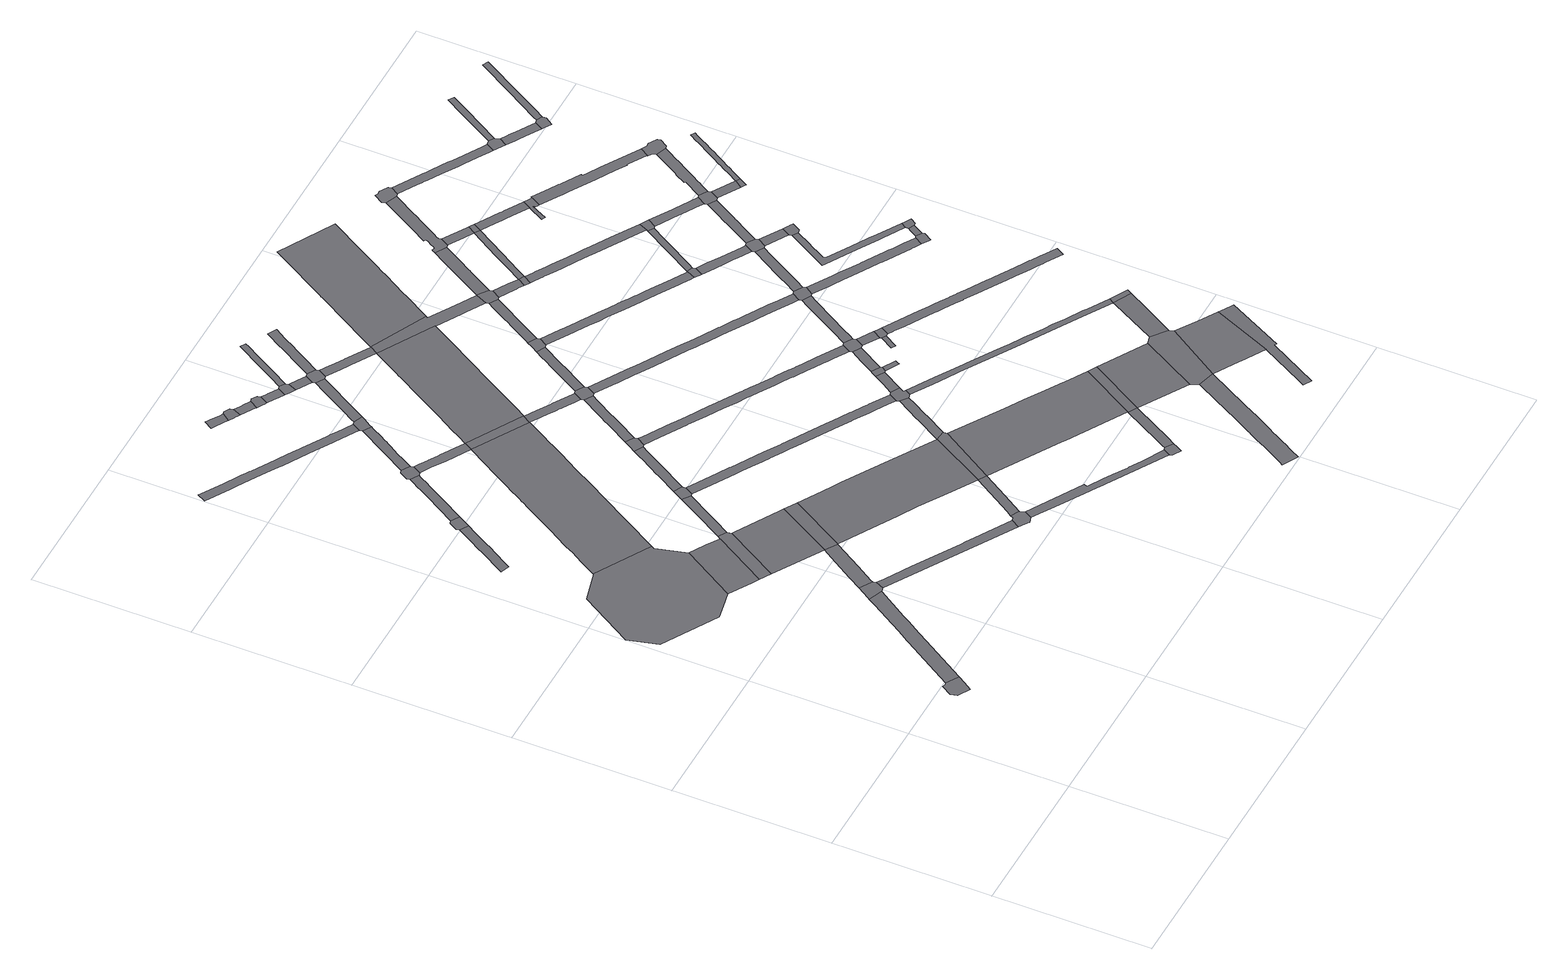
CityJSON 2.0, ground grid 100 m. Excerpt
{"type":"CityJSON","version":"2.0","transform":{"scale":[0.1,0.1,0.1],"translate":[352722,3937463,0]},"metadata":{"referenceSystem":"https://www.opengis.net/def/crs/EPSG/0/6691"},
"CityObjects":{
"road1":{"type":"Road","geometry":[{"type":"MultiSurface","lod":"1","boundaries":[[[0,1,2,3,4,5,6,7]]]}]},
"road2":{"type":"Road","attributes":{"RoadStructureAttribute.sectionType":"1"},"geometry":[{"type":"MultiSurface","lod":"1","boundaries":[[[6,8,9,10,11,12,13,14,15,16,17,18,19,20,7]]]}]},
"road3":{"type":"Road","geometry":[{"type":"MultiSurface","lod":"1","boundaries":[[[21,22,23,24,25,26,27,28,29,30,31]]]}]},
"road4":{"type":"Road","attributes":{"RoadStructureAttribute.sectionType":"1"},"geometry":[{"type":"MultiSurface","lod":"1","boundaries":[[[32,33,34,35,36,37,38,39,40,41,42,43,44,45,46,47,48,49,50,51,52,53,54,55]]]}]},
"road5":{"type":"Road","geometry":[{"type":"MultiSurface","lod":"1","boundaries":[[[56,57,58,14,13,59,60,61]]]}]},
"road6":{"type":"Road","attributes":{"function":"2","RoadStructureAttribute.sectionType":"1"},"geometry":[{"type":"MultiSurface","lod":"1","boundaries":[[[25,62,63,64,65,26]]]}]},
"road7":{"type":"Road","geometry":[{"type":"MultiSurface","lod":"1","boundaries":[[[66,67,68,64,63,69]]]}]},
"road8":{"type":"Road","attributes":{"RoadStructureAttribute.sectionType":"1"},"geometry":[{"type":"MultiSurface","lod":"1","boundaries":[[[70,71,72,73,74,75,56,61]]]}]},
"road9":{"type":"Road","geometry":[{"type":"MultiSurface","lod":"1","boundaries":[[[54,76,77,78,79,80,55]]]}]},
"road10":{"type":"Road","attributes":{"function":"2","RoadStructureAttribute.sectionType":"1"},"geometry":[{"type":"MultiSurface","lod":"1","boundaries":[[[81,73,82,83,84,85,66,69]]]}]},
"road11":{"type":"Road","attributes":{"RoadStructureAttribute.sectionType":"1"},"geometry":[{"type":"MultiSurface","lod":"1","boundaries":[[[86,87,88,89,90,91,60,59,92,93,94,95]]]}]},
"road12":{"type":"Road","attributes":{"RoadStructureAttribute.sectionType":"1"},"geometry":[{"type":"MultiSurface","lod":"1","boundaries":[[[96,97,98,99,100,78,77,101,102,103,104,105,106,107]]]}]},
"road13":{"type":"Road","attributes":{"RoadStructureAttribute.sectionType":"1"},"geometry":[{"type":"MultiSurface","lod":"1","boundaries":[[[67,108,109,110,111,112,113,114,115,68]]]}]},
"road14":{"type":"Road","geometry":[{"type":"MultiSurface","lod":"1","boundaries":[[[116,82,73,72,117]]]}]},
"road15":{"type":"Road","attributes":{"RoadStructureAttribute.sectionType":"1"},"geometry":[{"type":"MultiSurface","lod":"1","boundaries":[[[118,119,120,121,122,123,124,125,126,127,128,129,130,131,132,133,134,135,136,137,138,139,140,141,142,143,144,145,146,147,148,149,150,151,152,153,154,155]]]}]},
"road16":{"type":"Road","geometry":[{"type":"MultiSurface","lod":"1","boundaries":[[[156,157,158,159,160,107,106,161]]]}]},
"road17":{"type":"Road","geometry":[{"type":"MultiSurface","lod":"1","boundaries":[[[162,163,164,112,111,165,166]]]}]},
"road18":{"type":"Road","attributes":{"RoadStructureAttribute.sectionType":"1"},"geometry":[{"type":"MultiSurface","lod":"1","boundaries":[[[167,168,169,170,171,172,173,174,175,176,177,178,179,180,181,182,183,184,185,186,187,188,189,190,191,192,193,194,195,196,197,198,199,200,201,183,202,203,204,205,206,207,208,209,210,211,212,213,214,215,216,217,218,219,220,221,222,223,29,28]]]}]},
"road19":{"type":"Road","attributes":{"RoadStructureAttribute.sectionType":"1"},"geometry":[{"type":"MultiSurface","lod":"1","boundaries":[[[224,225,226,227,202,228,229,230,231,232,233,234,235,156,161]]]}]},
"road20":{"type":"Road","geometry":[{"type":"MultiSurface","lod":"1","boundaries":[[[94,236,237,238,239,240,241,242,95]]]}]},
"road21":{"type":"Road","attributes":{"RoadStructureAttribute.sectionType":"1"},"geometry":[{"type":"MultiSurface","lod":"1","boundaries":[[[243,244,245,246,158,157,247,248,249,250,251,252,253,254,255,256,257]]]}]},
"road22":{"type":"Road","attributes":{"RoadStructureAttribute.sectionType":"1"},"geometry":[{"type":"MultiSurface","lod":"1","boundaries":[[[162,258,259,260,261,262,263,264,265,266,267,268,269,270,271,272,273,163]]]}]},
"road23":{"type":"Road","attributes":{"RoadStructureAttribute.sectionType":"1"},"geometry":[{"type":"MultiSurface","lod":"1","boundaries":[[[274,275,276,277,278,279,280]]]}]},
"road24":{"type":"Road","attributes":{"function":"2","RoadStructureAttribute.sectionType":"1"},"geometry":[{"type":"MultiSurface","lod":"1","boundaries":[[[281,282,283,284,285,116,117,286,287,288,289]]]}]},
"road25":{"type":"Road","geometry":[{"type":"MultiSurface","lod":"1","boundaries":[[[290,291,277,276,292,293,294,295,296,297]]]}]},
"road26":{"type":"Road","attributes":{"RoadStructureAttribute.sectionType":"1"},"geometry":[{"type":"MultiSurface","lod":"1","boundaries":[[[240,298,299,289,300,301,241]]]}]},
"road27":{"type":"Road","geometry":[{"type":"MultiSurface","lod":"1","boundaries":[[[256,302,303,304,305,306,118,155,257]]]}]},
"road28":{"type":"Road","attributes":{"RoadStructureAttribute.sectionType":"1"},"geometry":[{"type":"MultiSurface","lod":"1","boundaries":[[[296,307,308,309,310,311,312,313,314,297]]]}]},
"road29":{"type":"Road","geometry":[{"type":"MultiSurface","lod":"1","boundaries":[[[228,202,183,201]]]}]},
"road30":{"type":"Road","geometry":[{"type":"MultiSurface","lod":"1","boundaries":[[[315,316,317,266,265,318,319]]]}]},
"road31":{"type":"Road","geometry":[{"type":"MultiSurface","lod":"1","boundaries":[[[320,321,311,310,322,323,324,325,326,327,328]]]}]},
"road32":{"type":"Road","attributes":{"RoadStructureAttribute.sectionType":"1"},"geometry":[{"type":"MultiSurface","lod":"1","boundaries":[[[329,330,331,326,325,332,333,334,335]]]}]},
"road33":{"type":"Road","attributes":{"RoadStructureAttribute.sectionType":"1"},"geometry":[{"type":"MultiSurface","lod":"1","boundaries":[[[238,336,337,338,339,340,341,342,343,344,345,346,347,348,349,239]]]}]},
"road34":{"type":"Road","attributes":{"RoadStructureAttribute.sectionType":"1"},"geometry":[{"type":"MultiSurface","lod":"1","boundaries":[[[350,351,352,353,354,355,306,305,356,357,358,359,360]]]}]},
"road35":{"type":"Road","geometry":[{"type":"MultiSurface","lod":"1","boundaries":[[[361,362,363,335,334,364,365,366]]]}]},
"road36":{"type":"Road","attributes":{"RoadStructureAttribute.sectionType":"1"},"geometry":[{"type":"MultiSurface","lod":"1","boundaries":[[[165,367,368,369,370,371,372,373,374,375,376,377,378,379,380,381,382,383,384,385,386,387,388,389,390,391,392,393,394,395,396,397,398,399,400,401,402,403,404,405,406,407,408,409,410,411,166]]]}]},
"road37":{"type":"Road","attributes":{"RoadStructureAttribute.sectionType":"1"},"geometry":[{"type":"MultiSurface","lod":"1","boundaries":[[[412,413,414,415,416,417,418,419,420,421,422,316,315,423,424,425,426,427,428,429,430]]]}]},
"road38":{"type":"Road","geometry":[{"type":"MultiSurface","lod":"1","boundaries":[[[299,431,432,281,289]]]}]},
"road39":{"type":"Road","attributes":{"RoadStructureAttribute.sectionType":"1"},"geometry":[{"type":"MultiSurface","lod":"1","boundaries":[[[433,434,435,361,366]]]}]},
"road40":{"type":"Road","geometry":[{"type":"MultiSurface","lod":"1","boundaries":[[[436,437,438,439,434,433,350,360]]]}]},
"road41":{"type":"Road","attributes":{"RoadStructureAttribute.sectionType":"1"},"geometry":[{"type":"MultiSurface","lod":"1","boundaries":[[[440,441,442,363,362,443,444,445,446,447,448]]]}]},
"road42":{"type":"Road","attributes":{"RoadStructureAttribute.sectionType":"1"},"geometry":[{"type":"MultiSurface","lod":"1","boundaries":[[[449,450,451,452,453,454,455,456,457,458,459,460,461,462,463,228,201,464,465,466,467,468,469,470,471,472,473,474,475,476,477,478]]]}]},
"road43":{"type":"Road","geometry":[{"type":"MultiSurface","lod":"1","boundaries":[[[479,194,193,412,430,480,481,482]]]}]},
"road44":{"type":"Road","attributes":{"RoadStructureAttribute.sectionType":"1"},"geometry":[{"type":"MultiSurface","lod":"1","boundaries":[[[483,484,485,486,449,487,488,489,490,491,492,437,436]]]}]},
"road45":{"type":"Road","geometry":[{"type":"MultiSurface","lod":"1","boundaries":[[[493,494,495,496,341,340,497]]]}]},
"road46":{"type":"Road","attributes":{"RoadStructureAttribute.sectionType":"1"},"geometry":[{"type":"MultiSurface","lod":"1","boundaries":[[[498,499,500,501,502,503,504,505,506,507,508,509,510,511,439,438]]]}]},
"road47":{"type":"Road","attributes":{"RoadStructureAttribute.sectionType":"1"},"geometry":[{"type":"MultiSurface","lod":"1","boundaries":[[[432,512,513,514,515,516,517,518,281]]]}]},
"road48":{"type":"Road","attributes":{"RoadStructureAttribute.sectionType":"1"},"geometry":[{"type":"MultiSurface","lod":"1","boundaries":[[[519,520,521,522,523,524,525,526,527,528,529,530,531,532,533,534,535,536,537,538,539,540,541,542,543,544,319,318,545,546,547,548,549,550,551,552,553,554,555,556,557,558,559,560,561,562,563,564,565,566,567,568]]]}]},
"road49":{"type":"Road","attributes":{"function":"2","RoadStructureAttribute.sectionType":"1"},"geometry":[{"type":"MultiSurface","lod":"1","boundaries":[[[299,569,570,571,572,573,574,575,576,577,431]]]}]},
"road50":{"type":"Road","attributes":{"RoadStructureAttribute.sectionType":"1"},"geometry":[{"type":"MultiSurface","lod":"1","boundaries":[[[578,579,580,581,582,583,584,585,586,587,588,589,590,479,482]]]}]},
"road51":{"type":"Road","attributes":{"RoadStructureAttribute.sectionType":"1"},"geometry":[{"type":"MultiSurface","lod":"1","boundaries":[[[591,592,593,594,595,596,597,496,495]]]}]},
"road52":{"type":"Road","geometry":[{"type":"MultiSurface","lod":"1","boundaries":[[[598,599,600,601,602,392,391,516,515,603]]]}]},
"road53":{"type":"Road","geometry":[{"type":"MultiSurface","lod":"1","boundaries":[[[604,605,584,583,606,607,608,609]]]}]},
"road54":{"type":"Road","attributes":{"RoadStructureAttribute.sectionType":"1"},"geometry":[{"type":"MultiSurface","lod":"1","boundaries":[[[601,610,611,612,602]]]}]},
"road55":{"type":"Road","attributes":{"RoadStructureAttribute.sectionType":"1"},"geometry":[{"type":"MultiSurface","lod":"1","boundaries":[[[613,614,615,616,617,618,619,620,621,622,623,624,625,626,627,628,629,630,631,632,633,634,635,636,637,638]]]}]},
"road56":{"type":"Road","geometry":[{"type":"MultiSurface","lod":"1","boundaries":[[[639,640,641,642,643,644,645,646,647,648,649,650,487,449,478]]]}]},
"road57":{"type":"Road","geometry":[{"type":"MultiSurface","lod":"1","boundaries":[[[651,652,653,654,611,610,655,656]]]}]},
"road58":{"type":"Road","geometry":[{"type":"MultiSurface","lod":"1","boundaries":[[[655,657,658,659,656]]]}]},
"road59":{"type":"Road","geometry":[{"type":"MultiSurface","lod":"1","boundaries":[[[595,594,660,572,571]]]}]},
"road60":{"type":"Road","attributes":{"RoadStructureAttribute.sectionType":"1"},"geometry":[{"type":"MultiSurface","lod":"1","boundaries":[[[661,662,663,664,665,666,667,668,669,670,671,672,673,674,675,676,677,678,679,680,681,682,683,684,685,686,687,688,689,690,691,692,693,694,695,696,481,480]]]}]},
"road61":{"type":"Road","attributes":{"RoadStructureAttribute.sectionType":"1"},"geometry":[{"type":"MultiSurface","lod":"1","boundaries":[[[697,698,699,652,651,700]]]}]},
"road62":{"type":"Road","attributes":{"RoadStructureAttribute.sectionType":"1"},"geometry":[{"type":"MultiSurface","lod":"1","boundaries":[[[701,702,703,704,705,706,707,708,609,608,709,710,711,712,713,714]]]}]},
"road63":{"type":"Road","geometry":[{"type":"MultiSurface","lod":"1","boundaries":[[[715,716,717,718,519,568,697,700]]]}]},
"road64":{"type":"Road","attributes":{"function":"2","RoadStructureAttribute.sectionType":"1"},"geometry":[{"type":"MultiSurface","lod":"1","boundaries":[[[660,594,719,720,721]]]}]},
"road65":{"type":"Road","attributes":{"RoadStructureAttribute.sectionType":"1"},"geometry":[{"type":"MultiSurface","lod":"1","boundaries":[[[722,723,724,725,726,727,728,729,730,731,732,733,734,735,736,737,487,650,738,739,740,741,742,743,744,745,746,747]]]}]},
"road66":{"type":"Road","attributes":{"RoadStructureAttribute.sectionType":"1"},"geometry":[{"type":"MultiSurface","lod":"1","boundaries":[[[748,749,750,751]]]}]},
"road67":{"type":"Road","attributes":{"RoadStructureAttribute.sectionType":"1"},"geometry":[{"type":"MultiSurface","lod":"1","boundaries":[[[715,752,753,716]]]}]},
"road68":{"type":"Road","geometry":[{"type":"MultiSurface","lod":"1","boundaries":[[[713,754,755,756,757,758,645,644,714]]]}]},
"road69":{"type":"Road","attributes":{"RoadStructureAttribute.sectionType":"1"},"geometry":[{"type":"MultiSurface","lod":"1","boundaries":[[[759,760,761,762,763,764,765,766,767,768,769,770,771,772,773,774,775,776,777,778,607,606,779,780,781,782,783,784,785,786,787,788,789,790,791,792]]]}]},
"road70":{"type":"Road","geometry":[{"type":"MultiSurface","lod":"1","boundaries":[[[793,794,795,796,753,752,748,751]]]}]},
"road71":{"type":"Road","attributes":{"RoadStructureAttribute.sectionType":"1"},"geometry":[{"type":"MultiSurface","lod":"1","boundaries":[[[797,798,799,800,801,802,803,804,805,806,807,808,809,810,811,812,813,814,815,816,598,603,817,818,819,820,821,822,823,824,825,826,827,828]]]}]},
"road72":{"type":"Road","attributes":{"RoadStructureAttribute.sectionType":"1"},"geometry":[{"type":"MultiSurface","lod":"1","boundaries":[[[829,830,831,832,833,834,755,754]]]}]},
"road73":{"type":"Road","attributes":{"RoadStructureAttribute.sectionType":"1"},"geometry":[{"type":"MultiSurface","lod":"1","boundaries":[[[835,836,837,838,839,840,841,718,717,842,843,844,845,846,847]]]}]},
"road74":{"type":"Road","geometry":[{"type":"MultiSurface","lod":"1","boundaries":[[[848,721,720,849,625,624,850,851,852]]]}]},
"road75":{"type":"Road","geometry":[{"type":"MultiSurface","lod":"1","boundaries":[[[853,854,855,833,832]]]}]},
"road76":{"type":"Road","attributes":{"RoadStructureAttribute.sectionType":"1"},"geometry":[{"type":"MultiSurface","lod":"1","boundaries":[[[856,857,758,757,858,859,860,861,862,863,864,865]]]}]},
"road77":{"type":"Road","attributes":{"function":"2","RoadStructureAttribute.sectionType":"1"},"geometry":[{"type":"MultiSurface","lod":"1","boundaries":[[[866,867,850,624,868,869,870]]]}]},
"road78":{"type":"Road","geometry":[{"type":"MultiSurface","lod":"1","boundaries":[[[871,872,873,874,875,876,866,870,877,878]]]}]},
"road79":{"type":"Road","geometry":[{"type":"MultiSurface","lod":"1","boundaries":[[[879,880,881,679,678,835,847,882]]]}]},
"road80":{"type":"Road","attributes":{"RoadStructureAttribute.sectionType":"1"},"geometry":[{"type":"MultiSurface","lod":"1","boundaries":[[[883,884,885,833,855,886,887,888,889,890]]]}]},
"road81":{"type":"Road","geometry":[{"type":"MultiSurface","lod":"1","boundaries":[[[891,892,893,759,792,894,895]]]}]},
"road82":{"type":"Road","attributes":{"RoadStructureAttribute.sectionType":"1"},"geometry":[{"type":"MultiSurface","lod":"1","boundaries":[[[896,897,828,898,848,852]]]}]},
"road83":{"type":"Road","attributes":{"RoadStructureAttribute.sectionType":"1"},"geometry":[{"type":"MultiSurface","lod":"1","boundaries":[[[854,899,900,901,902,903,904,905,906,907,908,909,910,911,912,913,914,915,916,917,918,919,920,921,922,923,924,855]]]}]},
"road84":{"type":"Road","geometry":[{"type":"MultiSurface","lod":"1","boundaries":[[[925,926,927,928,890,929]]]}]},
"road85":{"type":"Road","attributes":{"RoadStructureAttribute.sectionType":"1"},"geometry":[{"type":"MultiSurface","lod":"1","boundaries":[[[930,931,932,933,934,935,936,937,938,939,940,941,942,943,944,945,946,947,948,949,950,951,952,953,954,794,793,955,956,957,958,959,960,961,962,963,964,965,966,967,968,969,970,971,972,973,974,975]]]}]},
"road86":{"type":"Road","attributes":{"RoadStructureAttribute.sectionType":"1"},"geometry":[{"type":"MultiSurface","lod":"1","boundaries":[[[880,976,977,978,979,980,981,982,983,984,985,986,987,988,881]]]}]},
"road87":{"type":"Road","attributes":{"RoadStructureAttribute.sectionType":"1"},"geometry":[{"type":"MultiSurface","lod":"1","boundaries":[[[989,990,991,992,993,994,995,996,997,998,891,895]]]}]},
"road88":{"type":"Road","attributes":{"RoadStructureAttribute.sectionType":"1"},"geometry":[{"type":"MultiSurface","lod":"1","boundaries":[[[999,1000,1001,1002,1003,1004,1005,1006,1007,1008,1009,865,864,927,926,1010,1011,1012,1013,1014,1015,1016,1017,1018,1019,1020]]]}]},
"road89":{"type":"Road","geometry":[{"type":"MultiSurface","lod":"1","boundaries":[[[890,889,1021,1022,929]]]}]},
"road90":{"type":"Road","attributes":{"RoadStructureAttribute.sectionType":"1"},"geometry":[{"type":"MultiSurface","lod":"1","boundaries":[[[1023,1024,1025,1026,893,892,1027,1028,1029,1030,1031,1032]]]}]},
"road91":{"type":"Road","geometry":[{"type":"MultiSurface","lod":"1","boundaries":[[[797,828,897,1033,1034]]]}]},
"road92":{"type":"Road","attributes":{"RoadStructureAttribute.sectionType":"1"},"geometry":[{"type":"MultiSurface","lod":"1","boundaries":[[[1035,1036,1037,1038,1039,1040,1041,1042,1043,1044,1045,1046,1047,1048,1049,1050,1051,1052,1053,1054,1055,1056,1057,1058,1059,1060,1061,1062,879,882]]]}]},
"road93":{"type":"Road","geometry":[{"type":"MultiSurface","lod":"1","boundaries":[[[995,994,984,983,1063,1064,1065,1066]]]}]},
"road94":{"type":"Road","attributes":{"RoadStructureAttribute.sectionType":"1"},"geometry":[{"type":"MultiSurface","lod":"1","boundaries":[[[1067,1068,1069,1070,1071,1072,1073,1074,1075,1076,1077,1078,1079,1021,889]]]}]},
"road95":{"type":"Road","geometry":[{"type":"MultiSurface","lod":"1","boundaries":[[[1080,1081,913,912,1023,1032,1082,1083,1084]]]}]},
"road96":{"type":"Road","attributes":{"RoadStructureAttribute.sectionType":"1"},"geometry":[{"type":"MultiSurface","lod":"1","boundaries":[[[1085,1064,1063,1086]]]}]},
"road97":{"type":"Road","geometry":[{"type":"MultiSurface","lod":"1","boundaries":[[[1019,1087,1088,1089,1090,1091,1092,1093,1020]]]}]},
"road98":{"type":"Road","geometry":[{"type":"MultiSurface","lod":"1","boundaries":[[[1094,1095,1096,1097,1073,1072,1098,1099,1100,1101,1102,1103,1104,1105]]]}]},
"road99":{"type":"Road","attributes":{"RoadStructureAttribute.sectionType":"1"},"geometry":[{"type":"MultiSurface","lod":"1","boundaries":[[[1106,1107,1108,1109,1110,1111,1112,1113,1114,1115,1116,1117,1118,1119,1120,1121,1122,1123,1124,1125,1126,1127,1128,1129,1130,1131,1132,1133,1134,1135,1136]]]}]},
"road100":{"type":"Road","geometry":[{"type":"MultiSurface","lod":"1","boundaries":[[[1135,1137,1138,1139,1140,1141,1085,1086,1136]]]}]},
"road101":{"type":"Road","attributes":{"RoadStructureAttribute.sectionType":"1"},"geometry":[{"type":"MultiSurface","lod":"1","boundaries":[[[1065,1142,1143,1144,1145,1146,1147,1148,1149,1150,1151,1152,1153,1154,1066]]]}]},
"road102":{"type":"Road","geometry":[{"type":"MultiSurface","lod":"1","boundaries":[[[1047,1046,1155,1156,1157,1158,1159,1160]]]}]},
"road103":{"type":"Road","attributes":{"RoadStructureAttribute.sectionType":"1"},"geometry":[{"type":"MultiSurface","lod":"1","boundaries":[[[1083,1161,1162,1163,1164,1165,1166,1167,1084]]]}]},
"road104":{"type":"Road","attributes":{"RoadStructureAttribute.sectionType":"1"},"geometry":[{"type":"MultiSurface","lod":"1","boundaries":[[[1159,1168,1169,1170,1160]]]}]},
"road105":{"type":"Road","geometry":[{"type":"MultiSurface","lod":"1","boundaries":[[[1171,1172,1122,1121,1169,1168,1173]]]}]},
"road106":{"type":"Road","attributes":{"RoadStructureAttribute.sectionType":"1"},"geometry":[{"type":"MultiSurface","lod":"1","boundaries":[[[1174,1175,1176,1177,1178,1179,1180,1181,1182,1183,1184,1088,1087,1185,1186,1187,1188,1189,1190,1191,1192,1193,1194,1195,1196]]]}]},
"road107":{"type":"Road","geometry":[{"type":"MultiSurface","lod":"1","boundaries":[[[1165,1164,1149,1148,1197,1198,1199,1200]]]}]},
"road108":{"type":"Road","attributes":{"RoadStructureAttribute.sectionType":"1"},"geometry":[{"type":"MultiSurface","lod":"1","boundaries":[[[1201,1202,1203,1204,1205,1206,1207,1208,1209,1210,1211,1212,1213,1214,1215,1216,1217,1218,1219,1220,1221,1094,1105]]]}]},
"road109":{"type":"Road","attributes":{"RoadStructureAttribute.sectionType":"1"},"geometry":[{"type":"MultiSurface","lod":"1","boundaries":[[[1197,1222,1223,1198]]]}]},
"road110":{"type":"Road","geometry":[{"type":"MultiSurface","lod":"1","boundaries":[[[1223,1222,1224,1225,1226]]]}]},
"road111":{"type":"Road","attributes":{"RoadStructureAttribute.sectionType":"1"},"geometry":[{"type":"MultiSurface","lod":"1","boundaries":[[[1199,1227,1228,1229,1230,1231,1232,1233,1234,1235,1236,1237,1238,1239,1240,1241,1242,1200]]]}]},
"road112":{"type":"Road","geometry":[{"type":"MultiSurface","lod":"1","boundaries":[[[1243,1244,1245,1174,1196,1246]]]}]},
"road113":{"type":"Road","attributes":{"RoadStructureAttribute.sectionType":"1"},"geometry":[{"type":"MultiSurface","lod":"1","boundaries":[[[1247,1248,1249,1250,1251,1252,1253,1254,1255,1256,1257,1258,1259,1260,1261,1262,1263,1264,1265,1266,1267,1268,1269,1270,1271,1272,1223,1226]]]}]},
"road114":{"type":"Road","attributes":{"RoadStructureAttribute.sectionType":"1"},"geometry":[{"type":"MultiSurface","lod":"1","boundaries":[[[1273,1274,1275,1276,1277,1278,1279,1280,1281,1282,1243,1246]]]}]},
"road115":{"type":"Road","geometry":[{"type":"MultiSurface","lod":"1","boundaries":[[[1283,1284,1211,1210,1285,1286,1238,1237,1287,1288,1289]]]}]},
"road116":{"type":"Road","attributes":{"RoadStructureAttribute.sectionType":"1"},"geometry":[{"type":"MultiSurface","lod":"1","boundaries":[[[1290,1291,1292,1293,1245,1244]]]}]},
"road117":{"type":"Road","geometry":[{"type":"MultiSurface","lod":"1","boundaries":[[[1294,1295,1296,1297,1298,1278,1277]]]}]},
"road118":{"type":"Road","attributes":{"RoadStructureAttribute.sectionType":"1"},"geometry":[{"type":"MultiSurface","lod":"1","boundaries":[[[1297,1299,1300,1301,1302,1303,1304,1305,1298]]]}]}
},
"vertices":[
[450,988,0],[436,996,0],[393,928,0],[405,887,0],[481,846,0],[515,900,0],[545,947,0],[468,995,0],
[730,1241,0],[767,1299,0],[773,1308,0],[832,1400,0],[858,1442,0],[987,1643,0],[901,1679,0],[873,1633,0],[774,1475,0],[765,1461,0],[717,1386,0],[714,1381,0],[710,1374,0],
[7,2770,0],[57,2580,0],[402,2378,0],[492,2396,0],[595,2417,0],[804,2762,0],[752,2955,0],[762,2972,0],[416,3171,0],[411,3164,0],[214,3113,0],
[404,3985,0],[370,3926,0],[360,3909,0],[353,3896,0],[326,3851,0],[318,3838,0],[313,3831,0],[311,3824,0],[292,3793,0],[259,3736,0],[252,3725,0],[219,3668,0],[205,3644,0],[260,3622,0],[286,3666,0],[320,3724,0],[323,3729,0],[365,3800,0],[365,3801,0],[379,3823,0],[437,3923,0],[462,3965,0],[467,3974,0],[415,4004,0],
[959,1771,0],[936,1734,0],[909,1691,0],[1016,1649,0],[1042,1703,0],[1036,1723,0],
[738,2331,0],[779,2307,0],[985,2651,0],[903,2701,0],
[1054,2611,0],[1048,2639,0],[997,2670,0],[848,2266,0],
[1045,1740,0],[1117,1853,0],[1231,2034,0],[1157,2081,0],[1117,2020,0],[1011,1855,0],
[489,4011,0],[512,4051,0],[461,4081,0],[442,4075,0],[410,4023,0],
[1131,2096,0],[1361,2434,0],[1350,2441,0],[1336,2449,0],[1071,2601,0],
[1616,1362,0],[1565,1392,0],[1537,1408,0],[1297,1551,0],[1251,1578,0],[1090,1674,0],[1510,1354,0],[1537,1338,0],[1799,1179,0],[1832,1233,0],
[655,4413,0],[624,4360,0],[620,4352,0],[595,4310,0],[580,4283,0],[527,4076,0],[584,4172,0],[670,4319,0],[676,4330,0],[710,4388,0],[720,4405,0],[668,4435,0],
[1105,2734,0],[1114,2750,0],[1137,2789,0],[1230,2949,0],[1182,2986,0],[1109,2861,0],[1074,2801,0],[1036,2735,0],
[1439,2388,0],[1232,2036,0],
[936,4919,0],[842,4975,0],[807,4997,0],[786,5009,0],[751,5029,0],[635,5098,0],[592,5124,0],[590,5125,0],[503,5177,0],[486,5187,0],[485,5187,0],[345,5271,0],[335,5276,0],[317,5288,0],[283,5308,0],[277,5312,0],[231,5339,0],[222,5344,0],[186,5365,0],[56,5442,0],[36,5454,0],[7,5401,0],[155,5313,0],[191,5292,0],[272,5245,0],[305,5224,0],[368,5188,0],[437,5147,0],[455,5135,0],[456,5134,0],[561,5072,0],[563,5071,0],[605,5046,0],[645,5022,0],[722,4977,0],[755,4957,0],[806,4928,0],[906,4867,0],
[769,4462,0],[764,4481,0],[713,4514,0],[695,4506,0],[665,4454,0],[740,4410,0],
[1275,3027,0],[1223,3057,0],[1184,2990,0],[1249,2955,0],[1279,3007,0],
[889,3188,0],[1012,3398,0],[1030,3429,0],[1034,3435,0],[1039,3443,0],[1086,3525,0],[1135,3609,0],[1140,3617,0],[1190,3703,0],[1198,3715,0],[1214,3742,0],[1249,3802,0],[1269,3837,0],[1278,3853,0],[1316,3919,0],[1360,3996,0],[1381,4032,0],[1386,4029,0],[1444,3994,0],[1483,3970,0],[1524,3945,0],[1536,3938,0],[1552,3929,0],[1563,3922,0],[1600,3900,0],[1641,3875,0],[1675,3855,0],[1705,3907,0],[1670,3928,0],[1582,3981,0],[1576,3984,0],[1566,3990,0],[1487,4038,0],[1417,4081,0],[1414,4083,0],[1037,4232,0],[1015,4194,0],[990,4151,0],[896,3991,0],[868,3943,0],[849,3910,0],[839,3894,0],[793,3815,0],[776,3786,0],[769,3775,0],[750,3742,0],[705,3665,0],[695,3647,0],[679,3620,0],[658,3585,0],[632,3541,0],[596,3480,0],[559,3419,0],[555,3412,0],[533,3372,0],[524,3355,0],[474,3272,0],
[799,4376,0],[806,4372,0],[882,4325,0],[889,4320,0],[1068,4283,0],[920,4372,0],[912,4377,0],[898,4385,0],[864,4405,0],[857,4410,0],[852,4412,0],[800,4444,0],
[1853,1146,0],[1862,1140,0],[1899,1149,0],[1928,1200,0],[1918,1231,0],[1863,1257,0],[1852,1238,0],
[895,4821,0],[823,4699,0],[816,4688,0],[798,4658,0],[801,4547,0],[825,4587,0],[864,4651,0],[874,4668,0],[879,4676,0],[887,4688,0],[897,4706,0],[915,4736,0],[956,4806,0],[963,4817,0],[911,4848,0],
[1331,3122,0],[1335,3129,0],[1366,3182,0],[1373,3194,0],[1374,3195,0],[1390,3223,0],[1452,3329,0],[1475,3368,0],[1423,3399,0],[1390,3342,0],[1386,3335,0],[1340,3256,0],[1339,3254,0],[1338,3252,0],[1313,3211,0],[1296,3181,0],
[562,5626,0],[591,5609,0],[661,5567,0],[695,5617,0],[681,5625,0],[638,5650,0],[593,5678,0],
[2249,1903,0],[1980,2070,0],[1694,2239,0],[1647,2266,0],[1546,2325,0],[1589,1830,0],[1704,1763,0],[1896,1645,0],[2048,1551,0],
[749,5601,0],[714,5622,0],[663,5566,0],[694,5548,0],[704,5541,0],[713,5536,0],[730,5526,0],[754,5582,0],
[2000,1361,0],[2101,1522,0],[1948,1391,0],[1886,1292,0],
[971,4832,0],[985,4855,0],[1000,4880,0],[1012,4901,0],[956,4924,0],
[793,5488,0],[799,5485,0],[812,5477,0],[824,5469,0],[855,5522,0],[813,5547,0],[802,5553,0],[770,5572,0],
[1520,3445,0],[1471,3479,0],[1446,3436,0],[1495,3373,0],[1525,3425,0],
[875,5526,0],[873,5526,0],[836,5462,0],[854,5452,0],[869,5443,0],[884,5435,0],[914,5486,0],[909,5506,0],[875,5527,0],
[966,5455,0],[957,5460,0],[949,5465,0],[922,5412,0],[957,5391,0],[987,5373,0],[1018,5425,0],
[2089,1037,0],[2243,943,0],[2280,920,0],[2293,912,0],[2701,671,0],[2724,712,0],[2592,785,0],[2513,830,0],[2505,834,0],[2417,888,0],[2366,918,0],[2273,972,0],[2268,975,0],[2276,998,0],
[1153,5258,0],[1113,5191,0],[1057,5096,0],[1055,5092,0],[1007,5010,0],[970,4948,0],[1068,4997,0],[1106,5061,0],[1141,5118,0],[1194,5209,0],[1204,5227,0],
[1077,5390,0],[1072,5409,0],[1037,5430,0],[1016,5355,0],[1044,5338,0],[1051,5334,0],
[1363,2887,0],[1504,2803,0],[1532,2786,0],[1538,2783,0],[1622,2733,0],[1631,2728,0],[1702,2686,0],[1703,2685,0],[1777,2641,0],[1805,2624,0],[1843,2602,0],[1852,2597,0],[1863,2590,0],[1884,2578,0],[1885,2577,0],[1962,2532,0],[2036,2488,0],[2105,2446,0],[2179,2402,0],[2188,2397,0],[2282,2341,0],[2318,2320,0],[2387,2278,0],[2406,2267,0],[2436,2249,0],[2466,2301,0],[2345,2373,0],[2341,2375,0],[2313,2392,0],[2245,2433,0],[2236,2439,0],[2136,2497,0],[2136,2498,0],[2096,2521,0],[1944,2613,0],[1933,2620,0],[1873,2654,0],[1836,2675,0],[1833,2678,0],[1752,2727,0],[1739,2734,0],[1638,2794,0],[1540,2851,0],[1535,2855,0],[1467,2895,0],
[1680,3835,0],[1668,3814,0],[1624,3740,0],[1618,3729,0],[1585,3673,0],[1578,3662,0],[1552,3617,0],[1517,3557,0],[1499,3528,0],[1498,3526,0],[1493,3517,0],[1556,3505,0],[1563,3517,0],[1596,3573,0],[1628,3629,0],[1631,3633,0],[1634,3639,0],[1708,3764,0],[1731,3804,0],
[2317,1872,0],[2315,1897,0],
[1148,5277,0],[1178,5329,0],[1131,5357,0],
[1224,5232,0],[1254,5284,0],[1249,5303,0],[1197,5334,0],
[1238,5771,0],[1138,5601,0],[1079,5501,0],[1134,5516,0],[1136,5519,0],[1172,5581,0],[1206,5639,0],[1260,5732,0],[1272,5752,0],
[1521,5054,0],[1467,4962,0],[1417,4876,0],[1413,4871,0],[1394,4837,0],[1366,4790,0],[1341,4748,0],[1309,4693,0],[1295,4669,0],[1266,4620,0],[1226,4551,0],[1208,4521,0],[1166,4449,0],[1137,4401,0],[1103,4342,0],[1454,4151,0],[1500,4229,0],[1504,4237,0],[1543,4302,0],[1545,4307,0],[1590,4383,0],[1639,4466,0],[1644,4476,0],[1688,4550,0],[1710,4588,0],[1761,4674,0],[1766,4683,0],[1788,4720,0],[1834,4798,0],[1866,4853,0],
[1725,3911,0],[1751,3809,0],[1781,3861,0],[1776,3880,0],
[1308,5181,0],[1366,5147,0],[1370,5144,0],[1519,5055,0],[1551,5106,0],[1550,5106,0],[1401,5196,0],[1396,5198,0],[1326,5240,0],[1317,5246,0],
[2760,625,0],[2784,668,0],[2795,687,0],[2745,721,0],[2709,654,0],
[1264,5329,0],[1284,5362,0],[1304,5397,0],[1354,5483,0],[1358,5489,0],[1363,5497,0],[1408,5573,0],[1451,5646,0],[1398,5676,0],[1333,5565,0],[1330,5559,0],[1303,5513,0],[1263,5447,0],[1212,5360,0],
[2400,2042,0],[2404,2049,0],[2464,2151,0],[2489,2195,0],[2441,2230,0],[2352,2079,0],[2349,2073,0],
[2717,2715,0],[2695,2727,0],[2561,2807,0],[2542,2819,0],[2450,2873,0],[2447,2875,0],[2431,2884,0],[2400,2903,0],[2330,2945,0],[2318,2952,0],[2315,2954,0],[2232,3003,0],[2177,3036,0],[2141,3058,0],[2136,3061,0],[2120,3070,0],[2049,3113,0],[1956,3169,0],[1947,3174,0],[1868,3221,0],[1811,3255,0],[1733,3302,0],[1726,3306,0],[1639,3358,0],[1638,3358,0],[1550,3410,0],[1588,3318,0],[1748,3223,0],[1752,3221,0],[1837,3169,0],[1857,3158,0],[1957,3098,0],[2038,3049,0],[2090,3019,0],[2102,3011,0],[2148,2983,0],[2149,2983,0],[2163,2975,0],[2253,2921,0],[2294,2896,0],[2339,2869,0],[2359,2857,0],[2363,2855,0],[2448,2804,0],[2458,2799,0],[2558,2739,0],[2561,2737,0],[2596,2717,0],[2663,2676,0],[2685,2663,0],
[2534,1262,0],[2556,1249,0],[2917,1033,0],[3120,1382,0],[2987,1460,0],[2978,1465,0],[2855,1542,0],[2758,1603,0],[2645,1672,0],
[1820,3954,0],[1862,4026,0],[1903,4097,0],[1905,4101,0],[1966,4203,0],[1974,4218,0],[1921,4248,0],[1893,4201,0],[1875,4168,0],[1846,4119,0],[1809,4056,0],[1769,3987,0],[1761,3973,0],
[2823,737,0],[2825,740,0],[2960,982,0],[2971,1001,0],[2916,1031,0],[2781,786,0],[2753,735,0],
[2536,2237,0],[2522,2246,0],[2520,2246,0],[2538,2275,0],[2486,2306,0],[2516,2203,0],
[1948,4292,0],[1945,4287,0],[1993,4224,0],[2026,4275,0],[2019,4294,0],[1967,4325,0],
[2618,2408,0],[2566,2439,0],[2528,2375,0],
[3036,72,0],[3064,121,0],[3071,135,0],[3101,188,0],[3106,196,0],[3122,225,0],[3137,253,0],[3196,356,0],[3228,416,0],[3254,462,0],[3259,470,0],[3408,738,0],[3298,767,0],[3285,744,0],[3169,537,0],[3132,470,0],[3097,405,0],[3064,347,0],[3064,346,0],[3056,332,0],[3026,279,0],[3007,244,0],[2993,219,0],[2918,86,0],[2904,61,0],[3002,10,0],
[1869,4851,0],[2014,4764,0],[2026,4758,0],[2088,4721,0],[2095,4716,0],[2157,4679,0],[2191,4753,0],[2066,4827,0],[2054,4834,0],[2042,4841,0],[1907,4923,0],[1913,4933,0],
[2643,2449,0],[2591,2480,0],[2585,2470,0],[2576,2456,0],[2629,2411,0],[2648,2438,0],
[2715,2364,0],[2726,2384,0],[2731,2393,0],
[3175,1350,0],
[1862,3743,0],[1889,3727,0],[1987,3669,0],[2002,3660,0],[2100,3602,0],[2111,3596,0],[2243,3517,0],[2298,3485,0],[2348,3455,0],[2365,3446,0],[2417,3414,0],[2541,3342,0],[2548,3337,0],[2684,3256,0],[2708,3242,0],[2791,3193,0],[2909,3123,0],[2946,3102,0],[2977,3153,0],[2873,3215,0],[2837,3237,0],[2764,3280,0],[2699,3318,0],[2664,3338,0],[2633,3357,0],[2572,3393,0],[2555,3403,0],[2545,3409,0],[2447,3467,0],[2378,3508,0],[2344,3528,0],[2328,3537,0],[2239,3590,0],[2139,3649,0],[2064,3694,0],[2035,3711,0],
[2690,2644,0],[2642,2565,0],[2598,2492,0],[2741,2613,0],
[2141,4623,0],[2139,4620,0],[2094,4541,0],[2088,4532,0],[2063,4488,0],[2057,4478,0],[2005,4390,0],[1973,4335,0],[2035,4321,0],[2109,4449,0],[2121,4469,0],[2159,4534,0],[2214,4629,0],[2162,4660,0],
[2761,2618,0],[2792,2669,0],[2787,2689,0],[2735,2720,0],
[3247,834,0],[3274,818,0],[3475,1176,0],
[2029,5920,0],[2017,5898,0],[1944,5773,0],[1918,5730,0],[1914,5725,0],[1894,5691,0],[1809,5546,0],[1805,5539,0],[1796,5522,0],[1794,5520,0],[1760,5461,0],[1714,5383,0],[1685,5334,0],[1679,5324,0],[1662,5295,0],[1619,5222,0],[2018,5112,0],[2030,5132,0],[2078,5213,0],[2119,5282,0],[2142,5323,0],[2163,5359,0],[2176,5380,0],[2249,5506,0],[2373,5719,0],[2378,5726,0],
[2865,2547,0],[2815,2461,0],[2841,2446,0],[2890,2529,0],
[2862,2557,0],[2893,2609,0],
[2233,4634,0],[2264,4686,0],[2259,4706,0],[2259,4707,0],[2194,4754,0],
[2882,3765,0],[2876,3769,0],[2762,3836,0],[2668,3892,0],[2632,3913,0],[2584,3942,0],[2582,3943,0],[2572,3949,0],[2538,3969,0],[2523,3979,0],[2476,4007,0],[2471,4009,0],[2391,4058,0],[2389,4059,0],[2281,4123,0],[2266,4132,0],[2248,4142,0],[2236,4149,0],[2146,4203,0],[2144,4204,0],[2050,4191,0],[2122,4148,0],[2249,4072,0],[2299,4042,0],[2351,4012,0],[2452,3951,0],[2514,3914,0],[2541,3898,0],[2557,3888,0],[2664,3824,0],[2764,3765,0],[2788,3751,0],[2833,3724,0],[2855,3711,0],
[2908,2530,0],[2939,2581,0],[2916,2595,0],[2915,2596,0],
[3712,1529,0],[3584,1604,0],[3560,1621,0],[3455,1680,0],[3382,1728,0],[3334,1754,0],[3308,1769,0],[3307,1769,0],[3214,1827,0],[3204,1835,0],[3136,1873,0],[3121,1882,0],[3062,1920,0],[3043,1932,0],[2983,1966,0],[2886,2026,0],[2875,2033,0],[2791,2083,0],[2706,2135,0],[2668,2158,0],[2647,2123,0],[2685,2100,0],[2790,2038,0],[2803,2030,0],[2854,1999,0],[3023,1897,0],[3101,1850,0],[3184,1800,0],[3195,1793,0],[3361,1693,0],[3539,1586,0],[3691,1495,0],
[2325,4580,0],[2335,4574,0],[2348,4567,0],[2382,4546,0],[2413,4597,0],[2352,4634,0],
[2951,3082,0],[2924,3041,0],[2855,2922,0],[2849,2912,0],[2843,2902,0],[2805,2836,0],[2791,2813,0],[2804,2714,0],[2837,2771,0],[2891,2864,0],[2896,2873,0],[2975,3004,0],[3003,3052,0],
[3525,1190,0],[3278,810,0],[3629,1086,0],[3627,1096,0],[3623,1116,0],
[2405,4532,0],[2417,4525,0],[2448,4577,0],
[2366,5047,0],[2296,4928,0],[2298,4773,0],[2351,4863,0],[2359,4877,0],[2366,4888,0],[2404,4953,0],[2425,4988,0],[2474,5074,0],[2405,5114,0],
[3878,930,0],[3764,1001,0],[3565,645,0],[3573,641,0],[3720,553,0],
[3596,212,0],[3711,419,0],[3772,528,0],[3786,520,0],[3970,878,0],[3916,906,0],[3567,279,0],[3546,240,0],
[3054,3108,0],[3048,3127,0],[2997,3158,0],[3022,3057,0],
[2573,4862,0],[2531,4792,0],[2473,4696,0],[2483,4635,0],[2566,4771,0],[2625,4870,0],[2683,4966,0],[2649,4986,0],
[2927,3738,0],[2923,3756,0],[2885,3770,0],[2886,3692,0],[2896,3686,0],
[3737,1320,0],[3803,1439,0],[3681,1477,0],
[2444,4509,0],[2492,4481,0],[2495,4479,0],[2509,4470,0],[2571,4433,0],[2596,4419,0],[2682,4368,0],[2763,4319,0],[2771,4315,0],[2796,4300,0],[2923,4224,0],[2971,4195,0],[3019,4167,0],[3093,4123,0],[3117,4178,0],[2953,4276,0],[2834,4347,0],[2793,4371,0],[2762,4390,0],[2696,4429,0],[2634,4466,0],[2602,4485,0],[2575,4501,0],[2513,4538,0],[2497,4547,0],[2451,4574,0],
[2668,5044,0],[2525,5130,0],[2494,5079,0],[2588,5023,0],[2680,5038,0],
[3956,1975,0],[3894,2013,0],[3859,2033,0],[3805,2065,0],[3799,2069,0],[3768,2087,0],[3714,2119,0],[3713,2120,0],[3591,2193,0],[3581,2198,0],[3552,2216,0],[3470,2265,0],[3463,2269,0],[3433,2287,0],[3419,2295,0],[3378,2320,0],[3376,2321,0],[3333,2347,0],[3331,2348,0],[3276,2381,0],[3251,2396,0],[3234,2406,0],[3214,2417,0],[3156,2453,0],[2972,2562,0],[2942,2510,0],[2946,2508,0],[3009,2470,0],[3102,2415,0],[3183,2366,0],[3200,2356,0],[3235,2335,0],[3298,2297,0],[3346,2269,0],[3348,2268,0],[3430,2219,0],[3551,2146,0],[3564,2139,0],[3678,2071,0],[3685,2067,0],[3685,2066,0],[3737,2035,0],[3779,2010,0],[3814,1989,0],[3823,1984,0],[3926,1923,0],
[3076,3175,0],[3094,3205,0],[3106,3225,0],[3135,3276,0],[3146,3295,0],[3198,3384,0],[3210,3404,0],[3244,3463,0],[3192,3494,0],[3131,3388,0],[3084,3309,0],[3059,3265,0],[3038,3228,0],
[2969,3643,0],[3030,3607,0],[3079,3578,0],[3113,3557,0],[3128,3548,0],[3187,3513,0],[3217,3565,0],[3197,3577,0],[3074,3650,0],[2993,3699,0],
[2549,5356,0],[2526,5315,0],[2467,5214,0],[2482,5206,0],[2471,5186,0],[2460,5167,0],[2445,5143,0],[2440,5133,0],[2421,5140,0],[2416,5133,0],[2413,5128,0],[2524,5131,0],[2519,5150,0],[2530,5169,0],[2534,5175,0],[2585,5263,0],[2611,5307,0],[2624,5329,0],[2637,5351,0],[2638,5353,0],[2731,5512,0],[2655,5540,0],
[2714,5017,0],[2693,5030,0],
[3086,4112,0],[2993,3952,0],[2987,3944,0],[2985,3941,0],[2938,3781,0],[2970,3836,0],[3020,3920,0],[3022,3923,0],[3072,4009,0],[3121,4091,0],
[3820,1469,0],[3718,1526,0],
[3120,2997,0],[3219,2940,0],[3221,2938,0],[3227,2934,0],[3323,2878,0],[3361,2855,0],[3414,2823,0],[3432,2813,0],[3598,2714,0],[3602,2712,0],[3616,2704,0],[3657,2679,0],[3689,2730,0],[3632,2764,0],[3628,2766,0],[3558,2807,0],[3533,2823,0],[3510,2836,0],[3445,2875,0],[3369,2920,0],[3366,2921,0],[3327,2945,0],[3320,2949,0],[3252,2990,0],[3227,3005,0],[3210,3015,0],[3205,3018,0],[3158,3045,0],
[3263,3467,0],[3293,3520,0],[3288,3539,0],[3237,3570,0],
[2695,4959,0],[2797,4898,0],[2804,4893,0],[2833,4876,0],[2866,4856,0],[2969,4795,0],[2999,4847,0],[2909,4901,0],[2889,4913,0],[2868,4925,0],[2863,4928,0],[2825,4951,0],[2778,4979,0],
[3145,4162,0],[3140,4164,0],[3132,4094,0],[3138,4096,0],[3169,4148,0],
[3432,3436,0],[3401,3385,0],
[2750,5516,0],[2782,5568,0],[2777,5587,0],[2725,5618,0],[2706,5613,0],[2686,5624,0],[2651,5565,0],
[3049,4817,0],[3047,4819,0],[3040,4822,0],[3038,4823,0],[2968,4794,0],[2915,4693,0],[2935,4682,0],[2988,4784,0],[2994,4780,0],[2989,4771,0],[3004,4762,0],[3013,4757,0],
[3361,3287,0],[3349,3265,0],[3334,3240,0],[3308,3197,0],[3304,3189,0],[3265,3120,0],[3263,3116,0],[3257,3105,0],[3270,3097,0],[3423,3006,0],[3453,2988,0],[3584,2910,0],[3601,2900,0],[3607,2896,0],[3683,2851,0],[3740,2818,0],[3762,2853,0],[3706,2887,0],[3705,2888,0],[3622,2937,0],[3573,2966,0],[3474,3025,0],[3442,3044,0],[3326,3113,0],[3320,3132,0],[3343,3173,0],[3374,3227,0],[3385,3245,0],[3388,3250,0],[3441,3343,0],[3407,3365,0],
[3462,3349,0],[3493,3401,0],[3474,3412,0],[3471,3414,0],[3462,3419,0],
[3335,3620,0],[3383,3703,0],[3385,3706,0],[3393,3720,0],[3432,3787,0],[3433,3789,0],[3482,3873,0],[3431,3905,0],[3385,3826,0],[3341,3751,0],[3334,3739,0],[3333,3737,0],[3283,3650,0],
[3677,2667,0],[3700,2653,0],[3712,2646,0],[3743,2698,0],[3739,2713,0],[3703,2735,0],
[3281,4011,0],[3289,4006,0],[3402,3938,0],[3426,3924,0],[3456,3977,0],[3320,4058,0],[3309,4064,0],
[3779,2781,0],[3742,2799,0],[3729,2779,0],
[3817,2820,0],[3789,2837,0],[3795,2784,0],
[3336,5235,0],[3293,5260,0],[3286,5265,0],[3237,5294,0],[3135,5355,0],[3110,5371,0],[3016,5427,0],[2981,5448,0],[2966,5457,0],[2953,5465,0],[2923,5483,0],[2863,5449,0],[2891,5432,0],[2896,5429,0],[2907,5423,0],[2923,5413,0],[3004,5364,0],[3104,5304,0],[3134,5286,0],[3209,5241,0],[3262,5209,0],[3274,5201,0],[3305,5183,0],
[3501,3878,0],[3531,3930,0],[3526,3949,0],[3475,3982,0],
[3138,4682,0],[3146,4677,0],[3182,4656,0],[3343,4559,0],[3455,4493,0],[3514,4457,0],[3523,4451,0],[3526,4456,0],[3535,4450,0],[3645,4384,0],[3679,4440,0],[3577,4501,0],[3549,4517,0],[3439,4584,0],[3379,4619,0],[3340,4643,0],[3345,4652,0],[3224,4724,0],[3212,4731,0],[3164,4760,0],[3054,4826,0],
[3637,3797,0],[3672,3846,0],
[3655,3786,0],[3668,3778,0],[3698,3830,0],
[3557,4001,0],[3567,4017,0],[3580,4041,0],[3602,4077,0],[3634,4132,0],[3636,4136,0],[3638,4140,0],[3673,4199,0],[3695,4236,0],[3717,4273,0],[3742,4316,0],[3676,4342,0],[3579,4177,0],[3573,4168,0],[3534,4101,0],[3543,4096,0],
[3409,5191,0],[3399,5222,0],[3365,5242,0],[3378,5140,0],
[3733,3890,0],[3755,3927,0],[3763,3941,0],[3773,3958,0],[3777,3965,0],[3811,4023,0],[3813,4026,0],[3832,4058,0],[3848,4087,0],[3872,4127,0],[3893,4163,0],[3916,4202,0],[3927,4222,0],[3902,4237,0],[3871,4184,0],[3864,4173,0],[3849,4147,0],[3825,4107,0],[3805,4073,0],[3790,4046,0],[3787,4041,0],[3755,3987,0],[3750,3978,0],[3732,3948,0],[3730,3945,0],[3709,3908,0],
[3430,5108,0],[3454,5094,0],[3518,5055,0],[3565,5027,0],[3583,5016,0],[3614,5068,0],[3596,5079,0],[3499,5137,0],[3462,5159,0],[3460,5160,0],
[3735,4423,0],[3716,4418,0],[3643,4380,0],[3671,4363,0],[3761,4321,0],[3792,4373,0],[3787,4392,0],
[3538,5458,0],[3605,5572,0],[3570,5592,0],[3504,5479,0],
[3601,5005,0],[3643,4980,0],[3675,5032,0],[3673,5054,0],[3639,5074,0],
[3708,5113,0],[3811,5290,0],[3926,5486,0],[3950,5526,0],[3913,5543,0],[3777,5311,0],[3651,5096,0]
]}
